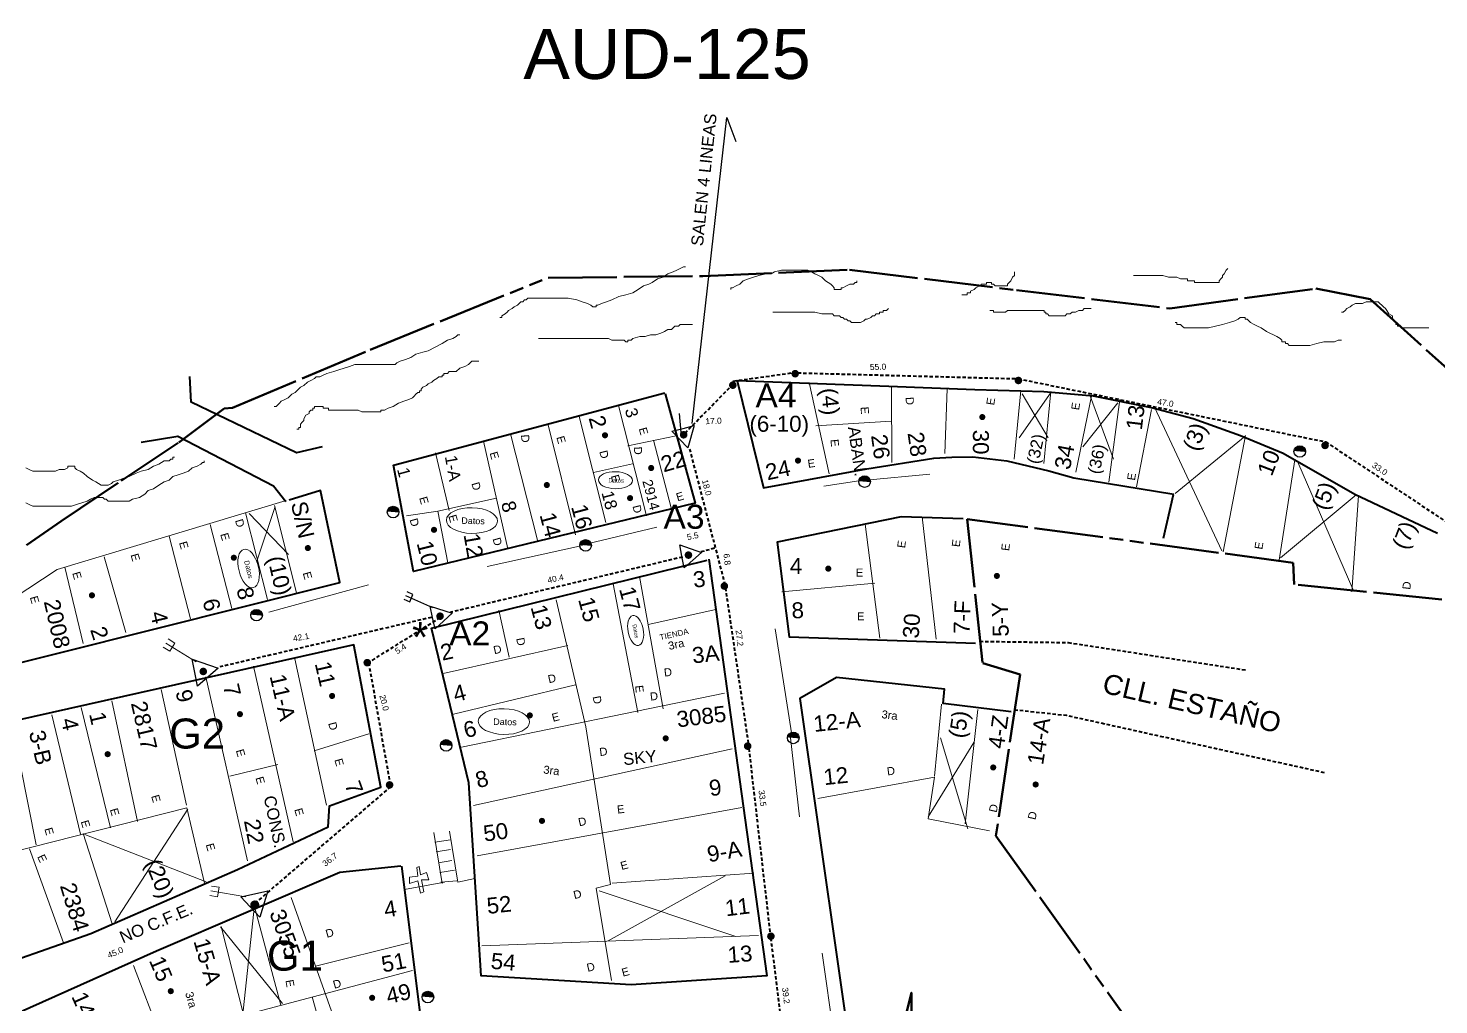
# Model space of a CAD drawing. Header units: millimetres. Extents: x -3867 to -351, y 1591 to 3666.
# Drawn here: x -714 to -508.6, y 1950.4 to 2092.7 of the extents above; entities that cross this region are included whole.
import ezdxf

# ---------------------------------------------------------------- set-up
doc = ezdxf.new("R2010")
doc.units = ezdxf.units.MM
for name, pattern in [('TLSIGC_002', [0.8, 0.5, -0.3]), ('TLSIGC_004', [7, 4, -1, 1, -1]), ('TLSIGC_007', [28, 10, -1, 10, -1, 2, -1, 2, -1])]:
    doc.linetypes.add(name, pattern=pattern)
for name, color, linetype, lineweight in [('CABLE EXISTENTE AEREO SECUNDARIO', 82, 'TLSIGC_002', 40), ('CLASIFICACION TIPO COMERCIAL TERCERA', 5, 'Continuous', 9), ('CLASIFICACION TIPO RESIDENCIAL D', 5, 'Continuous', 9), ('CLASIFICACION TIPO RESIDENCIAL E', 156, 'Continuous', 9), ('CLIENTES EXISTENTES DE DATOS', 7, 'Continuous', 13), ('CLIENTES RESIDENCIALES E', 82, 'TLSIGC_004', 9), ('CONEXION A TIERRA  DE TERMINAL EXISTENTE', 82, 'Continuous', 30), ('CONEXION A TIERRA  DE TERMINAL PROYECTADA', 1, 'Continuous', 9), ('DETALLES DE EDIFICIOS', 160, 'Continuous', 5), ('DISTRITO', 42, 'TLSIGC_007', 60), ('LIMITES DE DISTRITOS COLINDANTES', 43, 'TLSIGC_007', 60), ('LINEAS DE ENERGIA DE BAJA TENSION', 102, 'TLSIGC_014', 20), ('LOTIFICACION 2003', 252, 'Continuous', 15), ('MEDIDAS ENTRE POSTES', 82, 'Continuous', 5), ('NOMBRE DE CALLES', 92, 'TLSIGC_017', 5), ('NUMEROS OFICIALES', 3, 'Continuous', 5), ('PLANIMETRIA 2004', 10, 'Continuous', 40), ('PLANIMETRIA 2004 NO DEFINIDA', 10, 'TLSIGC_002', 40), ('PLANO DE DETALLES', 253, 'Continuous', 30), ('POSTE DE ENERGIA ELECTRICA', 82, 'Continuous', 30), ('POSTES EXISTENTES SECUNDARIOS', 82, 'Continuous', 30), ('RESERVAS PROYECTADAS SECUNDARIAS', 1, 'Continuous', 60), ('RETENIDAS CON ANCLA EXISTENTESSECUNDARIAS', 82, 'Continuous', 30), ('RIOS', 161, 'TLSIGC_004', 20), ('TERMINAL EXISTENTE EN POSTE', 82, 'Continuous', 30)]:
    doc.layers.add(name, color=color, linetype=linetype, lineweight=lineweight)
doc.styles.get("Standard").update_dxf_attribs({"font": 'arial.ttf'})
doc.linetypes.add('TLSIGC_014', pattern='A,8,["\\\\\\",Standard,S=1,R=0,X=-1,Y=-0.5],1', length=9)
doc.linetypes.add('TLSIGC_017', pattern='A,0.5,["=",Standard,S=1.6,R=0,X=-0.2,Y=-0.8],0.5', length=1)

# ---------------------------------------------------------------- blocks, each defined once
blk = doc.blocks.new('G$C68750D7C')
at = {"layer": 'CLIENTES EXISTENTES DE DATOS'}
blk.add_ellipse((4.88, 2.45), major_axis=(4.88, 0.02), ratio=0.5027, dxfattribs=at)
at = {"layer": 'CLIENTES EXISTENTES DE DATOS', "insert": (2.85, 3.02), "char_height": 1.231, "width": 5.0142, "attachment_point": 1}
blk.add_mtext('Datos', dxfattribs=at)

msp = doc.modelspace()

# ---------------------------------------------------------------- hatches: boundary and pattern name
at = {"layer": 'CLIENTES RESIDENCIALES E'}
h = msp.add_hatch(color=256, dxfattribs=at)
edge = h.paths.add_edge_path()
edge.add_arc((-575.09, 2036.05), 0.448, 0, 360)
h = msp.add_hatch(color=256, dxfattribs=at)
edge = h.paths.add_edge_path()
edge.add_arc((-630.03, 2033.4), 0.448, 0, 360)
h = msp.add_hatch(color=256, dxfattribs=at)
edge = h.paths.add_edge_path()
edge.add_arc((-601.93, 2029.71), 0.448, 0, 360)
h = msp.add_hatch(color=256, dxfattribs=at)
edge = h.paths.add_edge_path()
edge.add_arc((-623.31, 2028.63), 0.448, 0, 360)
h = msp.add_hatch(color=256, dxfattribs=at)
edge = h.paths.add_edge_path()
edge.add_arc((-638.5, 2026.15), 0.448, 0, 360)
h = msp.add_hatch(color=256, dxfattribs=at)
edge = h.paths.add_edge_path()
edge.add_arc((-626.38, 2024.24), 0.448, 0, 360)
h = msp.add_hatch(color=256, dxfattribs=at)
edge = h.paths.add_edge_path()
edge.add_arc((-654.93, 2019.62), 0.448, 0, 360)
h = msp.add_hatch(color=256, dxfattribs=at)
edge = h.paths.add_edge_path()
edge.add_arc((-673.3, 2016.97), 0.448, 0, 360)
h = msp.add_hatch(color=256, dxfattribs=at)
edge = h.paths.add_edge_path()
edge.add_arc((-684.08, 2015.56), 0.448, 0, 360)
h = msp.add_hatch(color=256, dxfattribs=at)
edge = h.paths.add_edge_path()
edge.add_arc((-597.52, 2013.97), 0.448, 0, 360)
h = msp.add_hatch(color=256, dxfattribs=at)
edge = h.paths.add_edge_path()
edge.add_arc((-572.97, 2012.91), 0.448, 0, 360)
h = msp.add_hatch(color=256, dxfattribs=at)
edge = h.paths.add_edge_path()
edge.add_arc((-704.74, 2010.08), 0.448, 0, 360)
h = msp.add_hatch(color=256, dxfattribs=at)
edge = h.paths.add_edge_path()
edge.add_arc((-669.77, 1995.42), 0.448, 0, 360)
h = msp.add_hatch(color=256, dxfattribs=at)
edge = h.paths.add_edge_path()
edge.add_arc((-683.19, 1992.77), 0.448, 0, 360)
h = msp.add_hatch(color=256, dxfattribs=at)
edge = h.paths.add_edge_path()
edge.add_arc((-640.98, 1992.59), 0.448, 0, 360)
h = msp.add_hatch(color=256, dxfattribs=at)
edge = h.paths.add_edge_path()
edge.add_arc((-621.19, 1989.24), 0.448, 0, 360)
h = msp.add_hatch(color=256, dxfattribs=at)
edge = h.paths.add_edge_path()
edge.add_arc((-702.45, 1986.94), 0.448, 0, 360)
h = msp.add_hatch(color=256, dxfattribs=at)
edge = h.paths.add_edge_path()
edge.add_arc((-573.5, 1985), 0.448, 0, 360)
h = msp.add_hatch(color=256, dxfattribs=at)
edge = h.paths.add_edge_path()
edge.add_arc((-567.32, 1982.52), 0.448, 0, 360)
h = msp.add_hatch(color=256, dxfattribs=at)
edge = h.paths.add_edge_path()
edge.add_arc((-639.21, 1977.22), 0.448, 0, 360)
h = msp.add_hatch(color=256, dxfattribs=at)
edge = h.paths.add_edge_path()
edge.add_arc((-693.26, 1952.41), 0.448, 0, 360)
h = msp.add_hatch(color=256, dxfattribs=at)
edge = h.paths.add_edge_path()
edge.add_arc((-663.94, 1951.44), 0.448, 0, 360)
at = {"layer": 'POSTE DE ENERGIA ELECTRICA'}
for points in [[(-529.7, 2031.11), (-529.68, 2031.22), (-529.65, 2031.33), (-529.61, 2031.41), (-529.56, 2031.5), (-529.47, 2031.62), (-529.4, 2031.68), (-529.31, 2031.75), (-529.22, 2031.8), (-529.12, 2031.83), (-529.04, 2031.86), (-528.94, 2031.88), (-528.83, 2031.88), (-528.77, 2031.87), (-528.66, 2031.86), (-528.54, 2031.82), (-528.42, 2031.76), (-528.33, 2031.69), (-528.25, 2031.62), (-528.18, 2031.53), (-528.13, 2031.46), (-528.09, 2031.39), (-528.05, 2031.26), (-528.03, 2031.15), (-528.02, 2031.05), (-528.02, 2030.97)], [(-593.07, 2026.71), (-593.06, 2026.82), (-593.02, 2026.93), (-592.99, 2027.01), (-592.93, 2027.1), (-592.84, 2027.21), (-592.77, 2027.28), (-592.69, 2027.34), (-592.59, 2027.39), (-592.5, 2027.43), (-592.42, 2027.46), (-592.31, 2027.47), (-592.2, 2027.48), (-592.14, 2027.47), (-592.03, 2027.45), (-591.92, 2027.42), (-591.79, 2027.35), (-591.7, 2027.29), (-591.62, 2027.21), (-591.55, 2027.12), (-591.51, 2027.05), (-591.47, 2026.98), (-591.42, 2026.86), (-591.4, 2026.74), (-591.39, 2026.64), (-591.39, 2026.57)], [(-661.73, 2022.29), (-661.72, 2022.4), (-661.68, 2022.51), (-661.65, 2022.59), (-661.6, 2022.68), (-661.5, 2022.8), (-661.44, 2022.86), (-661.35, 2022.93), (-661.26, 2022.98), (-661.16, 2023.01), (-661.08, 2023.04), (-660.98, 2023.06), (-660.87, 2023.06), (-660.8, 2023.05), (-660.69, 2023.04), (-660.58, 2023), (-660.45, 2022.94), (-660.37, 2022.87), (-660.28, 2022.8), (-660.21, 2022.71), (-660.17, 2022.64), (-660.13, 2022.57), (-660.08, 2022.45), (-660.06, 2022.33), (-660.05, 2022.23), (-660.05, 2022.15)], [(-633.69, 2017.43), (-633.68, 2017.54), (-633.64, 2017.65), (-633.61, 2017.73), (-633.56, 2017.82), (-633.47, 2017.93), (-633.4, 2018), (-633.31, 2018.06), (-633.22, 2018.11), (-633.12, 2018.15), (-633.04, 2018.18), (-632.94, 2018.19), (-632.83, 2018.2), (-632.76, 2018.19), (-632.65, 2018.17), (-632.54, 2018.14), (-632.42, 2018.07), (-632.33, 2018.01), (-632.24, 2017.93), (-632.17, 2017.84), (-632.13, 2017.78), (-632.09, 2017.7), (-632.04, 2017.58), (-632.02, 2017.47), (-632.01, 2017.37), (-632.01, 2017.29)], [(-681.61, 2007.26), (-681.6, 2007.37), (-681.56, 2007.48), (-681.53, 2007.56), (-681.48, 2007.66), (-681.39, 2007.77), (-681.32, 2007.84), (-681.23, 2007.9), (-681.14, 2007.95), (-681.04, 2007.99), (-680.96, 2008.01), (-680.86, 2008.03), (-680.75, 2008.03), (-680.68, 2008.03), (-680.57, 2008.01), (-680.46, 2007.97), (-680.33, 2007.91), (-680.25, 2007.84), (-680.16, 2007.77), (-680.09, 2007.68), (-680.05, 2007.61), (-680.01, 2007.54), (-679.96, 2007.42), (-679.94, 2007.3), (-679.93, 2007.2), (-679.93, 2007.12)], [(-654, 1988.28), (-653.99, 1988.39), (-653.95, 1988.5), (-653.92, 1988.58), (-653.86, 1988.67), (-653.77, 1988.79), (-653.7, 1988.85), (-653.62, 1988.92), (-653.52, 1988.97), (-653.43, 1989), (-653.35, 1989.03), (-653.24, 1989.05), (-653.13, 1989.05), (-653.07, 1989.04), (-652.96, 1989.03), (-652.85, 1988.99), (-652.72, 1988.93), (-652.63, 1988.86), (-652.55, 1988.79), (-652.48, 1988.7), (-652.44, 1988.63), (-652.4, 1988.55), (-652.35, 1988.43), (-652.33, 1988.32), (-652.32, 1988.22), (-652.32, 1988.14)], [(-603.45, 1989.38), (-603.43, 1989.49), (-603.4, 1989.6), (-603.36, 1989.68), (-603.31, 1989.77), (-603.22, 1989.88), (-603.15, 1989.95), (-603.06, 1990.01), (-602.97, 1990.06), (-602.87, 1990.1), (-602.79, 1990.13), (-602.69, 1990.14), (-602.58, 1990.15), (-602.52, 1990.14), (-602.41, 1990.12), (-602.29, 1990.09), (-602.17, 1990.02), (-602.08, 1989.96), (-602, 1989.88), (-601.93, 1989.79), (-601.88, 1989.73), (-601.84, 1989.65), (-601.8, 1989.53), (-601.78, 1989.42), (-601.77, 1989.32), (-601.77, 1989.24)], [(-656.66, 1951.62), (-656.64, 1951.73), (-656.61, 1951.84), (-656.57, 1951.92), (-656.52, 1952.02), (-656.43, 1952.13), (-656.36, 1952.2), (-656.27, 1952.26), (-656.18, 1952.31), (-656.08, 1952.35), (-656, 1952.37), (-655.9, 1952.39), (-655.79, 1952.39), (-655.73, 1952.39), (-655.62, 1952.37), (-655.5, 1952.33), (-655.38, 1952.27), (-655.29, 1952.2), (-655.21, 1952.13), (-655.14, 1952.04), (-655.09, 1951.97), (-655.05, 1951.9), (-655.01, 1951.78), (-654.99, 1951.66), (-654.98, 1951.56), (-654.98, 1951.48)]]:
    msp.add_hatch(color=256, dxfattribs=at).paths.add_polyline_path(points)
at = {"layer": 'POSTES EXISTENTES SECUNDARIOS'}
h = msp.add_hatch(color=256, dxfattribs=at)
edge = h.paths.add_edge_path()
edge.add_arc((-602.34, 2042.37), 0.556, 0, 360)
h = msp.add_hatch(color=256, dxfattribs=at)
edge = h.paths.add_edge_path()
edge.add_arc((-569.83, 2041.38), 0.556, 0, 360)
h = msp.add_hatch(color=256, dxfattribs=at)
edge = h.paths.add_edge_path()
edge.add_arc((-611.42, 2040.7), 0.556, 0, 360)
h = msp.add_hatch(color=256, dxfattribs=at)
edge = h.paths.add_edge_path()
edge.add_arc((-618.58, 2033.47), 0.556, 0, 360)
h = msp.add_hatch(color=256, dxfattribs=at)
edge = h.paths.add_edge_path()
edge.add_arc((-525.18, 2031.92), 0.556, 0, 360)
h = msp.add_hatch(color=256, dxfattribs=at)
edge = h.paths.add_edge_path()
edge.add_arc((-617.88, 2015.94), 0.556, 0, 360)
h = msp.add_hatch(color=256, dxfattribs=at)
edge = h.paths.add_edge_path()
edge.add_arc((-612.65, 2011.43), 0.556, 0, 360)
h = msp.add_hatch(color=256, dxfattribs=at)
edge = h.paths.add_edge_path()
edge.add_arc((-654.05, 2007.04), 0.556, 0, 360)
h = msp.add_hatch(color=256, dxfattribs=at)
edge = h.paths.add_edge_path()
edge.add_arc((-664.65, 2000.27), 0.556, 0, 360)
h = msp.add_hatch(color=256, dxfattribs=at)
edge = h.paths.add_edge_path()
edge.add_arc((-688.53, 1998.99), 0.556, 0, 360)
h = msp.add_hatch(color=256, dxfattribs=at)
edge = h.paths.add_edge_path()
edge.add_arc((-609.26, 1988.11), 0.556, 0, 360)
h = msp.add_hatch(color=256, dxfattribs=at)
edge = h.paths.add_edge_path()
edge.add_arc((-661.4, 1982.46), 0.556, 0, 360)
h = msp.add_hatch(color=256, dxfattribs=at)
edge = h.paths.add_edge_path()
edge.add_arc((-681.03, 1964.97), 0.667, 0, 360)
h = msp.add_hatch(color=256, dxfattribs=at)
edge = h.paths.add_edge_path()
edge.add_arc((-605.87, 1960.41), 0.556, 0, 360)

# ---------------------------------------------------------------- linework, layer by layer
at = {"layer": 'CABLE EXISTENTE AEREO SECUNDARIO'}
for p, q in [((-618.73, 2015.66), (-652.51, 2007.61)), ((-614.07, 2016.94), (-616.19, 2016.37)), ((-655.3, 2006.87), (-686.14, 1999.64))]:
    msp.add_line(p, q, dxfattribs=at)
for points in [[(-611.35, 2041.3), (-602.74, 2042.5)], [(-601.97, 2042.49), (-569.87, 2041.64), (-525.08, 2032.43), (-505.66, 2019.54), (-494.4, 2018.13), (-474.92, 2024.2)], [(-618.39, 2033.7), (-611.9, 2040.32)], [(-602.35, 1931.87), (-605.88, 1960.27), (-609.13, 1988.53), (-612.51, 2011.56), (-617.74, 2031.63)], [(-664.62, 2000.18), (-653.94, 2006.92)], [(-664.45, 2000.28), (-664.45, 2000.28), (-661.26, 1982.2), (-681.04, 1965.18)]]:
    msp.add_lwpolyline(points, dxfattribs=at)
at = {"layer": 'CONEXION A TIERRA  DE TERMINAL EXISTENTE'}
msp.add_line((-659.09, 2010.06), (-655.15, 2008.3), dxfattribs=at)
msp.add_lwpolyline([(-659.33, 2009.54), (-658.47, 2009.15), (-657.99, 2010.22), (-658.85, 2010.61)], dxfattribs=at)
at = {"layer": 'CONEXION A TIERRA  DE TERMINAL PROYECTADA'}
for p, q in [((-693.99, 2003.11), (-689.58, 2000.4)), ((-687.44, 1967.03), (-682.34, 1966.15))]:
    msp.add_line(p, q, dxfattribs=at)
for points in [[(-694.36, 2002.52), (-693.39, 2001.93), (-692.65, 2003.12), (-693.62, 2003.72)], [(-687.56, 1966.34), (-686.44, 1966.15), (-686.2, 1967.54), (-687.33, 1967.73)]]:
    msp.add_lwpolyline(points, dxfattribs=at)
at = {"layer": 'DISTRITO'}
for points in [[(-714.27, 2017.38), (-709.23, 2020.89), (-700.48, 2026.74), (-692.11, 2032.34), (-685.47, 2037.29), (-684.27, 2037.42), (-664.22, 2045.87), (-638.29, 2056.36), (-615.77, 2056.57), (-594.44, 2057.51), (-570.12, 2054.53), (-547.8, 2051.88), (-526.53, 2054.77), (-518.61, 2053.22), (-503.55, 2039.67)], [(-508.19, 2009.47), (-529.7, 2011.67), (-529.81, 2014.83), (-577.31, 2021.19), (-575.03, 2000.18), (-569.59, 1998.56), (-573.11, 1975.06), (-536.69, 1924.03)]]:
    msp.add_lwpolyline(points, dxfattribs=at)
at = {"layer": 'LINEAS DE ENERGIA DE BAJA TENSION'}
for p, q in [((-592, 2026.85), (-582.74, 2027.73)), ((-592.44, 2026.85), (-598.19, 2025.96)), ((-632.63, 2017.57), (-622.47, 2020)), ((-633.3, 2017.36), (-647.21, 2014.26)), ((-678.98, 2007.64), (-664.46, 2011.62)), ((-602.83, 1989.76), (-605.25, 2005.21)), ((-603.04, 1989.31), (-601.72, 1977.83)), ((-598.41, 1957.96), (-595.32, 1936.1))]:
    msp.add_line(p, q, dxfattribs=at)
at = {"layer": 'LOTIFICACION 2003'}
for p, q in [((-600.32, 2041.07), (-597.38, 2027.79)), ((-588.28, 2029.42), (-588.33, 2040.45)), ((-580.19, 2040.18), (-580.54, 2030.76)), ((-570.45, 2029.93), (-569.5, 2039.93)), ((-569.7, 2033.02), (-565.07, 2039.66)), ((-565.09, 2039.77), (-566.14, 2029.27)), ((-628.07, 2037.75), (-623.97, 2021.68)), ((-569.27, 2039.43), (-565.51, 2033.02)), ((-561.49, 2028.04), (-559.14, 2039.36)), ((-560.43, 2031.7), (-555.35, 2038.11)), ((-559.34, 2038.99), (-556.01, 2029.94)), ((-555.06, 2038.59), (-556.65, 2026.56)), ((-629.91, 2020.68), (-633.81, 2036.13)), ((-552.64, 2025.91), (-550.47, 2037.15)), ((-540.2, 2016.57), (-550.01, 2037.49)), ((-643.8, 2033.59), (-639.87, 2018.13)), ((-634.31, 2018.88), (-638.38, 2035.11)), ((-588.35, 2035.46), (-599.35, 2034.76)), ((-644.18, 2016.85), (-647.72, 2032.56)), ((-626.69, 2031.84), (-619.67, 2033.32)), ((-622.99, 2032.7), (-620.42, 2022.81)), ((-547.01, 2024.91), (-536.8, 2033.25)), ((-540.03, 2016.4), (-536.75, 2033.39)), ((-652.7, 2022.46), (-654.72, 2030.86)), ((-531.87, 2015.21), (-529.59, 2029.83)), ((-521.14, 2010.96), (-529.15, 2029.5)), ((-626.01, 2029.22), (-631.73, 2027.97)), ((-645.85, 2024.23), (-654.36, 2022.36)), ((-531.69, 2015.55), (-520.64, 2024.74)), ((-521.28, 2010.57), (-520.31, 2024.62)), ((-679.2, 2009.46), (-682.36, 2022.1)), ((-681.87, 2021.99), (-676.13, 2016.02)), ((-680.77, 2014.93), (-678.11, 2022.87)), ((-674.93, 2010.43), (-678.18, 2023.18)), ((-583.84, 2021.54), (-581.83, 2003.71)), ((-687.54, 2020.39), (-684.39, 2008.15)), ((-590.02, 2003.85), (-592.14, 2020.46)), ((-690.41, 2006.65), (-693.52, 2018.71)), ((-702.96, 2015.69), (-699.81, 2004.66)), ((-706, 2003.06), (-708.69, 2014.19)), ((-628.84, 2011.75), (-625.23, 1992.99)), ((-621.55, 1993.55), (-625.03, 2012.82)), ((-604.26, 2010.57), (-590.76, 2011.84)), ((-643.98, 2001.09), (-645.51, 2007.9)), ((-653.58, 1998.69), (-635.45, 2002.79)), ((-670.6, 1979.5), (-675.19, 2000.83)), ((-675.43, 1974.16), (-681.23, 1999.76)), ((-688.16, 1998.19), (-682.07, 1971.4)), ((-634.35, 1997.02), (-652.07, 1992.76)), ((-701.85, 1994.73), (-698.1, 1977.15)), ((-690.99, 1979.53), (-694.67, 1996.35)), ((-612.61, 1995.84), (-650.91, 1987.97)), ((-710.59, 1992.68), (-706.39, 1975.27)), ((-702.03, 1976.21), (-706.3, 1993.73)), ((-582.05, 1983.74), (-581.01, 1994.23)), ((-575.73, 1993.43), (-577.57, 1976.79)), ((-712.86, 1973.72), (-716.36, 1991.34)), ((-664.41, 1989.92), (-672.36, 1987.43)), ((-582.95, 1977.83), (-576.33, 1988.65)), ((-577.21, 1976.06), (-581.18, 1989.31)), ((-649.17, 1979.45), (-611.52, 1987.7)), ((-684.68, 1983.74), (-677.66, 1985.42)), ((-690.79, 1978.93), (-701.39, 1962.53)), ((-610.11, 1979.16), (-648.67, 1972.11)), ((-706.03, 1975.4), (-701.82, 1962.24)), ((-705.77, 1975.25), (-688.11, 1968.33)), ((-653.74, 1968.12), (-654.97, 1975.53)), ((-654.8, 1974.12), (-652.51, 1974.47)), ((-713.83, 1973.14), (-708.89, 1959.43)), ((-654.63, 1972.71), (-652.51, 1973.06)), ((-654.27, 1971.12), (-652.33, 1971.47)), ((-654.09, 1969.71), (-651.97, 1970.05)), ((-659.22, 1967.23), (-653.39, 1968.29)), ((-653.92, 1968.29), (-651.62, 1968.47)), ((-612.53, 1969.21), (-629.55, 1959.72)), ((-628.98, 1968.14), (-608.37, 1969.58)), ((-675.74, 1966.07), (-669.31, 1948)), ((-630.87, 1967.01), (-611, 1960.38)), ((-681.16, 1964.02), (-682.74, 1949.54)), ((-680.98, 1964.38), (-677.23, 1950.39)), ((-686.03, 1961.8), (-676.99, 1950.6)), ((-685.93, 1961.83), (-682.63, 1948.84)), ((-607.69, 1960.54), (-647.95, 1959.03)), ((-658.56, 1959.43), (-672.2, 1956.06))]:
    msp.add_line(p, q, dxfattribs=at)
for points in [[(-676.47, 2023.91), (-709.82, 2013.82), (-720.66, 2006.7), (-718.94, 2000.12)], [(-658.95, 2021.67), (-654.36, 2022.36), (-652.91, 2014.83)], [(-637.14, 2009.42), (-632.83, 1990.9), (-629.21, 1967.95), (-631.3, 1967.4), (-629.08, 1953.94)], [(-623.74, 2005.81), (-613.89, 2008.03)], [(-721.38, 1990.75), (-737.7, 1986.56), (-733.26, 1968.38), (-690.91, 1979.1), (-688.35, 1968.16)], [(-574.03, 1975.75), (-582.95, 1977.5), (-582.05, 1983.57), (-599.06, 1980.5)], [(-648.98, 1968.82), (-651.44, 1968.29), (-652.69, 1975.71)], [(-657.45, 1970.41), (-657.27, 1969.18), (-658.5, 1969), (-658.5, 1968.12), (-657.27, 1968.47), (-656.92, 1966.7), (-656.4, 1966.88), (-656.74, 1968.64), (-655.68, 1968.64), (-656.04, 1969.71), (-656.92, 1969.35), (-657.1, 1970.59), (-657.45, 1970.41)], [(-692.71, 1936.46), (-694.75, 1945.87), (-698.67, 1956.14)], [(-658.05, 1955.41), (-721.47, 1938.6), (-722.17, 1938.8)], [(-672.65, 1951.57), (-669.77, 1941.15)]]:
    msp.add_lwpolyline(points, dxfattribs=at)
at = {"layer": 'PLANIMETRIA 2004'}
msp.add_line((-547.28, 2024.72), (-548.74, 2018.38), dxfattribs=at)
for points in [[(-671.23, 2031.7), (-674.94, 2030.82), (-690.3, 2038.23), (-690.49, 2041.94)], [(-508.79, 2019.1), (-520.84, 2024.78), (-531.3, 2030.73), (-537.49, 2033.34), (-544.38, 2035.81), (-550.46, 2037.39), (-558.92, 2039.11), (-566.13, 2039.72), (-576.17, 2040.02), (-588.72, 2040.5), (-610.79, 2041.33), (-606.95, 2025.75), (-591.89, 2028.52), (-582.13, 2030.04), (-579.51, 2030.23), (-576.45, 2030.26), (-571.53, 2029.67), (-565.4, 2028.24), (-561.78, 2027.18), (-547.19, 2024.84)], [(-621.25, 2039.43), (-616.89, 2023.5), (-657.9, 2013.55), (-660.84, 2029.05), (-621.33, 2039.58)], [(-697.55, 2032.41), (-692.25, 2033.29), (-678.3, 2026.05), (-676.52, 2023.76)], [(-745.42, 1928.85), (-741.39, 1934.81), (-737.63, 1939.76), (-733.22, 1945.63), (-728.48, 1950.35), (-722.36, 1954.69), (-704.91, 1960.81), (-683.56, 1970.14), (-670.34, 1976.34), (-670.15, 1979.43), (-662.68, 1982.12), (-666.62, 2002.87), (-720.96, 1990.67), (-723.27, 1998.23), (-668.64, 2011.94), (-671.44, 2025.35), (-676, 2023.94)], [(-577.9, 2021.23), (-586.92, 2021.54), (-604.96, 2017.84), (-603.2, 2004.04), (-576.09, 2003.11)], [(-614.9, 2015.34), (-606.48, 1954.62), (-626.22, 1953.34), (-648.04, 1954.62), (-649.88, 1982.75), (-655.32, 2005.28), (-615.16, 2015.21)], [(-570.87, 1993.11), (-580.81, 1994.31), (-580.61, 1996.4), (-596.3, 1998.1), (-601.64, 1995.06), (-593.25, 1936.4), (-591.24, 1932.54), (-536.89, 1924.27)], [(-659.67, 1970.6), (-656.31, 1943.86), (-733.59, 1927.65), (-728.05, 1941.5), (-723.04, 1945.92), (-695.34, 1958.29), (-668.64, 1969.74), (-659.77, 1970.69)]]:
    msp.add_lwpolyline(points, dxfattribs=at)
at = {"layer": 'PLANIMETRIA 2004 NO DEFINIDA'}
for points in [[(-575.48, 2003.38), (-562.58, 2003.2), (-536.5, 1999.16)], [(-525.25, 1984.22), (-562.78, 1992.55), (-570.37, 1993.36)]]:
    msp.add_lwpolyline(points, dxfattribs=at)
at = {"layer": 'PLANO DE DETALLES'}
msp.add_lwpolyline([(-617.36, 2035.1), (-612.28, 2079.68), (-611, 2076.18)], dxfattribs=at)
at = {"layer": 'POSTE DE ENERGIA ELECTRICA'}
for centre in [(-528.86, 2031.04), (-592.23, 2026.64), (-660.89, 2022.22), (-632.85, 2017.36), (-680.77, 2007.19), (-653.16, 1988.21), (-602.61, 1989.31), (-655.82, 1951.55)]:
    msp.add_circle(centre, 0.843, dxfattribs=at)
at = {"layer": 'RESERVAS PROYECTADAS SECUNDARIAS'}
msp.add_lwpolyline([(-586.74, 1946.82), (-585.41, 1952.19), (-585.41, 1941.43), (-584.04, 1946.8), (-578.64, 1946.8)], dxfattribs=at)
at = {"layer": 'RETENIDAS CON ANCLA EXISTENTESSECUNDARIAS'}
msp.add_line((-619.24, 2036.58), (-619, 2033.8), dxfattribs=at)
at = {"layer": 'RIOS'}
for points in [[(-645.34, 2050.57), (-645.07, 2050.57), (-645.07, 2050.82), (-644.56, 2051.09), (-644.3, 2051.34), (-644.06, 2051.59), (-643.54, 2051.85), (-643.28, 2052.1), (-642.78, 2052.36), (-642.53, 2052.61), (-642.28, 2052.86), (-642.02, 2052.86), (-641.76, 2053.12), (-641.5, 2053.12), (-641.26, 2053.37), (-641, 2053.37), (-640.74, 2053.37), (-640.48, 2053.37), (-639.73, 2053.37), (-638.96, 2053.37), (-638.2, 2053.37), (-637.43, 2053.37), (-636.16, 2053.37), (-635.39, 2053.37), (-634.12, 2053.12), (-633.36, 2052.86), (-632.59, 2052.61), (-632.08, 2052.36), (-631.82, 2052.1), (-631.57, 2052.1), (-631.32, 2052.1), (-631.32, 2052.36), (-631.06, 2052.36), (-630.55, 2052.61), (-629.79, 2052.86), (-629.02, 2053.12), (-628, 2053.62), (-626.98, 2053.88), (-625.97, 2054.14), (-625.2, 2054.65), (-624.43, 2055.16), (-623.67, 2055.41), (-623.16, 2055.67), (-622.4, 2056.19), (-621.63, 2056.43), (-620.87, 2056.94), (-620.11, 2057.2), (-619.59, 2057.45), (-619.09, 2057.7), (-618.59, 2057.96), (-618.32, 2057.96)], [(-611.69, 2054.65), (-611.69, 2054.9), (-611.45, 2054.9), (-610.93, 2055.16), (-610.42, 2055.41), (-609.91, 2055.92), (-609.15, 2056.19), (-608.39, 2056.43), (-607.63, 2056.68), (-606.61, 2056.94), (-605.84, 2056.94), (-605.33, 2057.2), (-604.31, 2057.45), (-603.29, 2057.45), (-602.78, 2057.45), (-601.76, 2057.45), (-601.25, 2057.45), (-600.49, 2057.45), (-599.98, 2057.2), (-599.47, 2056.94), (-598.96, 2056.68), (-598.45, 2056.43), (-598.2, 2056.19), (-597.94, 2055.92), (-597.17, 2055.41), (-596.92, 2055.16), (-596.67, 2054.9), (-596.67, 2054.65), (-596.41, 2054.65), (-596.16, 2054.65), (-595.9, 2054.65), (-595.65, 2054.65), (-595.65, 2054.9), (-595.39, 2054.9), (-594.88, 2055.16), (-594.37, 2055.41), (-593.86, 2055.41), (-593.61, 2055.67), (-593.36, 2055.67), (-593.36, 2055.92)], [(-578.07, 2053.88), (-577.82, 2053.88), (-577.56, 2053.88), (-577.3, 2053.88), (-577.3, 2054.14), (-577.05, 2054.14), (-576.8, 2054.14), (-576.8, 2054.39), (-576.28, 2054.65), (-576.03, 2054.9), (-575.52, 2055.16), (-575.26, 2055.16), (-575.26, 2055.41), (-575.01, 2055.41), (-574.76, 2055.41), (-574.5, 2055.41), (-574.5, 2055.67), (-574.25, 2055.67), (-573.99, 2055.67), (-573.74, 2055.67), (-573.74, 2055.41), (-573.48, 2055.41), (-573.23, 2055.16), (-572.97, 2055.16), (-572.72, 2055.16), (-572.46, 2055.16), (-572.21, 2055.16), (-571.95, 2055.16), (-571.7, 2055.16), (-571.44, 2055.16), (-571.44, 2055.41), (-571.19, 2055.67), (-570.93, 2055.92), (-570.68, 2056.43), (-570.42, 2056.68), (-570.42, 2056.94), (-570.42, 2057.2)], [(-553.09, 2056.68), (-552.84, 2056.68), (-552.6, 2056.68), (-552.34, 2056.68), (-552.07, 2056.68), (-552.07, 2056.68), (-552.07, 2056.68), (-552.07, 2056.68), (-552.07, 2056.68), (-551.82, 2056.68), (-551.57, 2056.68), (-551.32, 2056.68), (-551.05, 2056.68), (-550.56, 2056.68), (-550.05, 2056.68), (-549.54, 2056.68), (-548.78, 2056.68), (-548, 2056.43), (-547.23, 2056.43), (-546.74, 2056.43), (-546.21, 2056.19), (-545.72, 2056.19), (-545.45, 2056.19), (-545.19, 2056.19), (-545.19, 2055.92), (-544.96, 2055.92), (-544.7, 2055.92), (-544.44, 2055.92), (-544.17, 2055.92), (-544.17, 2055.67), (-543.94, 2055.67), (-543.67, 2055.67), (-543.41, 2055.67), (-543.15, 2055.67), (-542.66, 2055.67), (-542.39, 2055.67), (-542.16, 2055.67), (-541.63, 2055.67), (-541.14, 2055.67), (-540.88, 2055.67), (-540.61, 2055.67), (-540.61, 2055.92), (-540.35, 2056.19), (-540.12, 2056.43), (-540.12, 2056.68), (-539.86, 2056.94), (-539.6, 2057.45), (-539.33, 2057.7)], [(-522.79, 2051.34), (-522.53, 2051.34), (-522.26, 2051.59), (-522.02, 2051.85), (-521.5, 2052.1), (-521.25, 2052.36), (-520.75, 2052.61), (-520.23, 2052.61), (-519.73, 2052.61), (-519.21, 2052.86), (-518.71, 2052.86), (-517.95, 2052.86), (-517.43, 2052.86), (-517.19, 2052.61), (-516.93, 2052.36), (-516.66, 2052.1), (-516.4, 2051.85), (-516.17, 2051.59), (-515.91, 2051.09), (-515.38, 2050.82), (-515.38, 2050.32), (-515.15, 2050.06), (-514.89, 2049.81), (-514.89, 2049.55), (-514.62, 2049.55), (-514.62, 2049.3), (-514.36, 2049.3), (-514.12, 2049.3), (-514.12, 2049.04), (-513.86, 2049.04), (-513.6, 2049.04), (-513.36, 2049.04), (-513.11, 2049.04), (-512.84, 2049.04), (-512.59, 2049.04), (-512.35, 2049.04), (-512.09, 2049.04), (-511.83, 2049.04), (-511.56, 2049.04), (-511.33, 2049.04), (-511.06, 2049.04), (-510.8, 2049.04), (-510.54, 2049.04), (-510.31, 2049.04), (-510.05, 2049.04)], [(-605.59, 2051.34), (-605.33, 2051.34), (-604.57, 2051.34), (-603.8, 2051.34), (-602.78, 2051.34), (-601.76, 2051.34), (-600.49, 2051.34), (-599.47, 2051.34), (-598.45, 2051.09), (-597.68, 2051.09), (-597.17, 2051.09), (-596.92, 2051.09), (-596.67, 2050.82), (-596.41, 2050.82), (-596.16, 2050.82), (-595.9, 2050.82), (-595.65, 2050.57), (-595.39, 2050.57), (-595.14, 2050.32), (-594.88, 2050.32), (-594.63, 2050.06), (-594.37, 2050.06), (-594.12, 2049.81), (-593.86, 2049.81), (-593.61, 2049.81), (-593.36, 2049.81), (-592.84, 2049.81), (-592.34, 2050.06), (-592.08, 2050.32), (-591.84, 2050.32), (-591.32, 2050.57), (-591.06, 2050.82), (-590.8, 2050.82), (-590.55, 2051.09), (-590.3, 2051.09), (-590.04, 2051.09), (-590.04, 2051.34), (-589.78, 2051.34), (-589.54, 2051.34), (-589.54, 2051.59), (-589.27, 2051.59), (-589.03, 2051.59), (-588.76, 2051.85)], [(-573.99, 2051.59), (-573.74, 2051.59), (-573.74, 2051.59), (-573.74, 2051.59), (-573.74, 2051.59), (-573.74, 2051.59), (-573.48, 2051.59), (-573.48, 2051.34), (-572.97, 2051.34), (-572.72, 2051.34), (-572.46, 2051.34), (-572.21, 2051.34), (-571.95, 2051.34), (-571.7, 2051.34), (-571.44, 2051.59), (-571.19, 2051.59), (-570.93, 2051.59), (-570.68, 2051.59), (-570.42, 2051.59), (-570.17, 2051.59), (-569.92, 2051.59), (-569.66, 2051.59), (-569.41, 2051.59), (-569.15, 2051.59), (-568.64, 2051.59), (-568.13, 2051.59), (-567.37, 2051.59), (-566.86, 2051.59), (-566.6, 2051.59), (-566.35, 2051.59), (-566.09, 2051.59), (-566.09, 2051.34), (-565.84, 2051.34), (-565.84, 2051.09), (-565.59, 2051.09), (-565.33, 2050.82), (-565.09, 2050.82), (-564.82, 2050.82), (-564.57, 2050.82), (-564.31, 2050.82), (-564.05, 2050.82), (-563.8, 2050.82), (-563.29, 2050.82), (-563.03, 2050.82), (-562.78, 2051.09), (-562.28, 2051.09), (-562.01, 2051.34), (-561.51, 2051.34), (-561.01, 2051.59), (-560.74, 2051.59), (-560.49, 2051.59), (-560.24, 2051.85), (-559.99, 2051.85), (-559.72, 2051.85), (-559.46, 2051.85), (-559.22, 2051.85)], [(-546.99, 2049.81), (-546.74, 2049.81), (-546.74, 2049.55), (-546.48, 2049.55), (-546.21, 2049.55), (-545.97, 2049.3), (-545.72, 2049.04), (-545.19, 2049.04), (-544.96, 2049.04), (-544.44, 2049.04), (-543.94, 2049.04), (-543.15, 2049.04), (-542.16, 2049.04), (-541.14, 2049.3), (-540.12, 2049.55), (-539.1, 2049.81), (-538.31, 2050.06), (-537.81, 2050.32), (-537.55, 2050.57), (-537.3, 2050.57), (-537.06, 2050.57), (-536.79, 2050.57), (-536.79, 2050.32), (-536.54, 2050.32), (-536.04, 2049.81), (-535.51, 2049.55), (-535.01, 2049.3), (-534.49, 2049.04), (-533.73, 2048.53), (-533.24, 2048.29), (-532.71, 2048.03), (-532.22, 2047.77), (-531.7, 2047.51), (-531.45, 2047.26), (-531.45, 2047.01), (-531.2, 2047.01), (-530.94, 2047.01), (-530.94, 2046.75), (-530.67, 2046.75), (-530.43, 2046.49), (-530.17, 2046.49), (-529.91, 2046.49), (-529.67, 2046.49), (-529.4, 2046.49), (-529.15, 2046.49), (-528.39, 2046.49), (-527.38, 2046.49), (-526.36, 2046.75), (-525.34, 2047.01), (-524.3, 2047.01), (-523.81, 2047.01), (-523.28, 2047.26), (-522.79, 2047.26)], [(-678.19, 2037.58), (-677.93, 2037.58), (-677.69, 2037.83), (-677.43, 2038.09), (-677.18, 2038.35), (-676.67, 2038.59), (-676.15, 2038.85), (-675.65, 2039.37), (-675.13, 2039.61), (-674.89, 2039.87), (-674.38, 2040.39), (-673.87, 2040.63), (-673.35, 2041.15), (-672.85, 2041.4), (-672.33, 2041.65), (-672.09, 2041.91), (-671.57, 2041.91), (-671.05, 2042.17), (-670.55, 2042.41), (-669.53, 2042.67), (-668.77, 2042.92), (-668.01, 2043.19), (-667.23, 2043.43), (-666.48, 2043.69), (-665.97, 2043.69), (-665.45, 2043.69), (-664.95, 2043.69), (-664.69, 2043.69), (-664.43, 2043.69), (-664.18, 2043.69), (-663.67, 2043.69), (-663.41, 2043.69), (-662.91, 2043.69), (-662.4, 2043.69), (-662.14, 2043.69), (-661.63, 2043.69), (-661.38, 2043.69), (-661.13, 2043.69), (-660.87, 2043.69), (-660.61, 2043.69), (-660.36, 2043.95), (-659.85, 2044.21), (-659.09, 2044.45), (-658.32, 2044.71), (-657.56, 2045.22), (-656.54, 2045.49), (-655.77, 2045.72), (-654.76, 2046.24), (-653.74, 2046.75), (-652.97, 2047.26), (-652.2, 2047.51), (-651.7, 2047.77), (-651.44, 2048.03), (-651.18, 2048.03)], [(-639.73, 2047.51), (-639.46, 2047.51), (-639.22, 2047.51), (-638.96, 2047.51), (-638.45, 2047.51), (-637.68, 2047.51), (-636.92, 2047.51), (-635.9, 2047.51), (-634.88, 2047.51), (-634.12, 2047.51), (-633.1, 2047.51), (-632.34, 2047.51), (-631.57, 2047.51), (-630.8, 2047.51), (-630.55, 2047.51), (-630.3, 2047.51), (-630.04, 2047.51), (-629.79, 2047.51), (-629.53, 2047.51), (-629.02, 2047.26), (-628.51, 2047.26), (-628, 2047.26), (-627.75, 2047.26), (-627.49, 2047.26), (-627.24, 2047.26), (-626.98, 2047.01), (-626.73, 2047.01), (-626.73, 2047.26), (-626.22, 2047.26), (-625.97, 2047.51), (-624.95, 2047.77), (-624.18, 2047.77), (-623.42, 2048.03), (-622.65, 2048.03), (-621.89, 2048.29), (-621.38, 2048.53), (-620.87, 2048.79), (-620.36, 2048.79), (-620.11, 2049.04), (-619.85, 2049.3), (-619.59, 2049.3), (-619.34, 2049.3), (-619.09, 2049.55), (-618.83, 2049.55), (-618.59, 2049.55), (-618.32, 2049.55), (-618.07, 2049.55), (-617.81, 2049.55), (-617.55, 2049.55), (-617.31, 2049.55)], [(-674.89, 2034.27), (-674.62, 2034.27), (-674.62, 2034.53), (-674.38, 2034.53), (-674.38, 2034.77), (-674.38, 2035.03), (-674.11, 2035.29), (-673.87, 2035.55), (-673.87, 2035.79), (-673.61, 2036.31), (-673.09, 2036.55), (-673.09, 2036.81), (-672.85, 2037.07), (-672.59, 2037.07), (-672.59, 2037.33), (-672.33, 2037.33), (-672.33, 2037.58), (-672.09, 2037.58), (-671.82, 2037.58), (-671.57, 2037.58), (-671.31, 2037.58), (-671.05, 2037.58), (-671.05, 2037.33), (-670.81, 2037.33), (-670.55, 2037.33), (-670.29, 2037.33), (-670.29, 2037.07), (-670.05, 2037.07), (-669.53, 2037.07), (-669.03, 2037.07), (-668.51, 2037.07), (-668.01, 2037.07), (-667.49, 2037.07), (-666.73, 2037.07), (-665.97, 2037.07), (-665.97, 2037.07), (-665.97, 2037.07), (-665.97, 2037.07), (-665.97, 2037.07), (-665.45, 2036.81), (-664.69, 2036.81), (-664.18, 2036.81), (-663.92, 2036.81), (-663.67, 2036.81), (-663.41, 2036.81), (-663.16, 2036.81), (-662.91, 2036.81), (-662.65, 2036.81), (-662.65, 2037.07), (-662.14, 2037.07), (-661.63, 2037.33), (-660.87, 2037.58), (-660.11, 2038.09), (-659.34, 2038.35), (-658.58, 2038.59), (-658.07, 2038.85), (-657.81, 2039.11), (-657.56, 2039.37), (-657.3, 2039.61), (-657.05, 2039.61), (-657.05, 2039.87), (-656.79, 2039.87), (-656.79, 2040.13), (-656.54, 2040.39), (-656.03, 2040.63), (-655.77, 2040.89), (-655.26, 2041.15), (-655.01, 2041.4), (-654.5, 2041.65), (-654.24, 2041.91), (-653.99, 2041.91), (-653.74, 2041.91), (-653.74, 2042.17), (-653.48, 2042.17), (-653.48, 2042.41), (-653.24, 2042.41), (-652.97, 2042.41), (-652.72, 2042.67), (-652.46, 2042.67), (-652.2, 2042.67), (-651.95, 2042.67), (-651.7, 2042.67), (-651.18, 2043.19), (-650.43, 2043.43), (-649.92, 2043.69), (-649.66, 2043.95), (-649.4, 2044.21), (-649.15, 2044.21), (-648.9, 2044.21), (-648.64, 2044.21), (-648.38, 2044.21)], [(-692.72, 2030.19), (-692.97, 2030.19), (-692.97, 2029.93), (-693.23, 2029.93), (-693.48, 2029.68), (-694.24, 2029.68), (-695, 2029.17), (-695.78, 2028.91), (-696.54, 2028.41), (-697.56, 2028.15), (-698.32, 2027.9), (-699.34, 2027.39), (-700.1, 2027.13), (-700.86, 2026.87), (-701.64, 2026.62), (-701.88, 2026.37), (-702.4, 2026.11), (-702.66, 2026.11), (-702.9, 2026.11), (-703.42, 2026.11), (-704.18, 2026.62), (-704.68, 2026.87), (-705.46, 2027.39), (-705.96, 2027.9), (-706.47, 2028.15), (-706.98, 2028.41), (-707.24, 2028.66), (-707.24, 2028.91), (-707.49, 2028.91), (-707.74, 2028.91), (-708, 2028.91), (-708.26, 2028.91), (-708.26, 2028.66), (-708.76, 2028.41), (-709.53, 2028.41), (-710.04, 2028.15), (-711.06, 2028.15), (-711.82, 2028.15), (-712.59, 2028.15), (-713.35, 2028.15), (-713.86, 2028.41), (-714.37, 2028.66)], [(-688.38, 2029.68), (-688.38, 2029.43), (-688.64, 2029.43), (-688.89, 2029.17), (-689.4, 2028.91), (-690.17, 2028.66), (-690.68, 2028.15), (-691.44, 2027.9), (-692.2, 2027.64), (-692.97, 2027.39), (-693.48, 2026.87), (-694.24, 2026.62), (-695, 2026.11), (-695.78, 2025.6), (-696.54, 2025.35), (-697.04, 2024.84), (-697.82, 2024.34), (-698.84, 2024.07), (-699.34, 2023.82), (-700.1, 2023.82), (-700.62, 2023.82), (-701.13, 2023.82), (-701.37, 2023.82), (-701.64, 2023.82), (-701.88, 2023.82), (-702.4, 2023.82), (-702.66, 2024.07), (-702.9, 2024.07), (-703.16, 2024.34), (-703.42, 2024.34), (-703.67, 2024.34), (-703.93, 2024.34), (-704.44, 2024.34), (-704.94, 2024.07), (-705.46, 2023.82), (-706.22, 2023.57), (-706.98, 2023.31), (-707.74, 2023.06), (-709.02, 2023.06), (-710.04, 2023.06), (-711.06, 2023.06), (-711.82, 2023.06), (-712.84, 2023.06), (-713.35, 2023.06), (-713.86, 2023.31), (-714.37, 2023.57)]]:
    msp.add_lwpolyline(points, dxfattribs=at)
at = {"layer": 'TERMINAL EXISTENTE EN POSTE'}
for points in [[(-617.04, 2034.8), (-617.98, 2031.57), (-620.31, 2033.99), (-618.67, 2034.4), (-617.04, 2034.8)], [(-619.13, 2017.42), (-615.96, 2016.32), (-618.5, 2014.11), (-618.82, 2015.77), (-619.13, 2017.42)], [(-655.51, 2008.48), (-652.29, 2007.49), (-654.75, 2005.19), (-655.13, 2006.84), (-655.51, 2008.48)], [(-690.16, 2000.8), (-686.34, 1999.49), (-689.38, 1996.83), (-689.77, 1998.82), (-690.16, 2000.8)], [(-679.12, 1967.04), (-680.3, 1963.18), (-683.06, 1966.13), (-681.09, 1966.59), (-679.12, 1967.04)]]:
    msp.add_lwpolyline(points, dxfattribs=at)

# ---------------------------------------------------------------- block references
at = {"layer": 'CLIENTES EXISTENTES DE DATOS', "lineweight": 40, "ltscale": 8}
for p, xscale, yscale, zscale, rotation in [((-631.01, 2025.67), 0.5062739135381329, 0.5062739135381329, 0.5062739135381329, 358.6081420041148), ((-653.18, 2019.19), 0.7639564443638056, 0.7639564443638056, 0.7639564443638056, 358.6081420041148), ((-684.01, 2016.44), 0.5892714672531985, 0.5892714672531985, 0.5892714672531985, 283.7536792833753), ((-627.08, 2006.92), 0.453815044528415, 0.453815044528415, 0.453815044528415, 280.8262883075959), ((-648.53, 1989.9), 0.7639564443638056, 0.7639564443638056, 0.7639564443638056, 358.6081420041148)]:
    msp.add_blockref('G$C68750D7C', p, dxfattribs=dict(at, xscale=xscale, yscale=yscale, zscale=zscale, rotation=rotation))

# ---------------------------------------------------------------- texts
at = {"layer": 'CABLE EXISTENTE AEREO SECUNDARIO'}
msp.add_text('*', height=4.37, dxfattribs=at).set_placement((-658.13, 2001.81))
at = {"layer": 'CLASIFICACION TIPO COMERCIAL TERCERA'}
for rotation, p in [(12.7111, (-620.69, 2002.11)), (353, (-589.82, 1992.2)), (353, (-639.06, 1984.14)), (286, (-691.18, 1952.12))]:
    msp.add_text('3ra', height=1.165, rotation=rotation, dxfattribs=at).set_placement(p)
at = {"layer": 'CLASIFICACION TIPO RESIDENCIAL D'}
for rotation, p in [(274, (-586.27, 2038.94)), (274, (-642.26, 2033.47)), (274, (-625.84, 2031.7)), (284, (-630.87, 2031.04)), (286, (-649.5, 2026.38)), (284, (-626.04, 2023.08)), (286, (-683.92, 2021)), (286, (-658.5, 2021.11)), (286, (-646.42, 2018.31)), (83, (-512.78, 2010.86)), (13, (-646.14, 2001.49)), (281, (-642.97, 2003.8)), (13, (-638.2, 1997.26)), (7, (-621.38, 1998.23)), (281, (-631.84, 1995.31)), (7, (-623.41, 1994.73)), (285, (-670.35, 1991.44)), (7, (-630.78, 1986.66)), (7, (-588.91, 1983.84)), (77, (-573.02, 1978.36)), (77, (-567.36, 1977.3)), (13, (-633.78, 1976.42)), (13, (-634.49, 1965.82)), (16, (-670.53, 1960.17)), (13, (-632.55, 1955.22)), (16, (-669.45, 1952.75))]:
    msp.add_text('D', height=1.17, rotation=rotation, dxfattribs=at).set_placement(p)
at = {"layer": 'CLASIFICACION TIPO RESIDENCIAL E'}
for rotation, p in [(81, (-573.37, 2037.71)), (81, (-561.01, 2037)), (274, (-592.82, 2037.52)), (286, (-625.13, 2034.36)), (286, (-637.13, 2033.11)), (276, (-597.21, 2032.77)), (286, (-646.85, 2030.82)), (8, (-600.44, 2028.65)), (286, (-629.19, 2027.47)), (81, (-552.87, 2026.75)), (286, (-657.1, 2024.28)), (17, (-619.47, 2023.76)), (286, (-652.85, 2021.64)), (286, (-686.07, 2018.98)), (286, (-692.07, 2017.75)), (82, (-586.35, 2016.9)), (83, (-578.39, 2017.06)), (83, (-571.19, 2016.5)), (81, (-534.32, 2016.7)), (286, (-699.13, 2015.98)), (286, (-707.62, 2013.33)), (286, (-674.06, 2013.33)), (286, (-713.8, 2009.8)), (277, (-625.66, 1996.91)), (15, (-637.6, 1991.64)), (286, (-683.8, 1987.48)), (286, (-669.45, 1986.12)), (286, (-680.94, 1983.48)), (286, (-696.13, 1980.83)), (286, (-702.14, 1978.88)), (286, (-675.29, 1978.88)), (7, (-628.21, 1978.27)), (286, (-711.68, 1976.06)), (286, (-706.38, 1977.13)), (286, (-688.18, 1973.76)), (295, (-712.74, 1972)), (15, (-627.61, 1970.05)), (15, (-627.43, 1954.51)), (280, (-676.57, 1953.98))]:
    msp.add_text('E', height=1.17, rotation=rotation, dxfattribs=at).set_placement(p)
for p in [(-593.52, 2012.81), (-593.33, 2006.44)]:
    msp.add_text('E', height=1.17, dxfattribs=at).set_placement(p)
at = {"layer": 'DETALLES DE EDIFICIOS'}
msp.add_text('TIENDA', height=0.834, rotation=12.7111, dxfattribs=at).set_placement((-621.97, 2003.53))
at = {"layer": 'LIMITES DE DISTRITOS COLINDANTES'}
msp.add_text('AUD-125', height=7.284, dxfattribs=at).set_placement((-641.92, 2085.31))
at = {"layer": 'LINEAS DE ENERGIA DE BAJA TENSION'}
msp.add_text('NO C.F.E.', height=1.748, rotation=23, dxfattribs=at).set_placement((-700.25, 1959.35))
at = {"layer": 'MEDIDAS ENTRE POSTES'}
for s, rotation, p in [('55.0', 2, (-591.44, 2042.89)), ('47.0', 351, (-549.66, 2037.89)), ('17.0', 2, (-615.4, 2035.01)), ('33.0', 326, (-518.43, 2028.82)), ('18.0', 284, (-615.92, 2026.84)), ('5.5', 12, (-618, 2018.1)), ('6.8', 277, (-612.79, 2016.12)), ('40.4', 12, (-638.31, 2011.84)), ('27.2', 277, (-611.02, 2004.97)), ('42.1', 10, (-675.38, 2003.34)), ('5.4', 32.2698, (-660.28, 2001.47)), ('20.0', 284, (-662.9, 1995.48)), ('33.5', 277, (-607.68, 1981.64)), ('36.7', 38, (-670.76, 1970.52)), ('45.0', 23.1735, (-702.26, 1957.18)), ('39.2', 277, (-604.25, 1952.89))]:
    msp.add_text(s, height=0.874, rotation=rotation, dxfattribs=at).set_placement(p)
at = {"layer": 'NOMBRE DE CALLES'}
msp.add_text('CLL. ESTAÑO', height=2.9137, rotation=347, dxfattribs=at).set_placement((-557.78, 1995.93))
at = {"layer": 'NUMEROS OFICIALES'}
for s, height, rotation, p in [('(4)', 2.331, 276, (-598.58, 2040.18)), ('13', 2.331, 83, (-551.87, 2034.07)), ('2', 2.33, 285, (-632.44, 2035.93)), ('3', 1.75, 285, (-627.16, 2037.12)), ('28', 2.331, 278, (-585.98, 2033.72)), ('30', 2.331, 270, (-576.46, 2034.22)), ('(3)', 2.331, 69, (-543.77, 2030.93)), ('26', 2.331, 278, (-591.3, 2033.37)), ('(32)', 1.748, 78, (-566.93, 2029.12)), ('34', 2.331, 79, (-562.33, 2028.27)), ('(36)', 1.748, 78, (-558.04, 2027.64)), ('1-A', 1.748, 280, (-653.36, 2030.32)), ('22', 2.331, 16, (-621.5, 2027.98)), ('24', 2.331, 12, (-606.39, 2026.83)), ('10', 2.331, 69, (-532.95, 2027.3)), ('1', 1.75, 285, (-660.33, 2028.44)), ('2914', 1.457, 285, (-624.61, 2026.73)), ('(5)', 2.331, 69, (-525, 2022.32)), ('S/N', 2.331, 283, (-675.79, 2023.47)), ('8', 2.04, 285, (-645.19, 2023.51)), ('18', 1.748, 285, (-630.56, 2025.03)), ('14', 2.331, 285, (-639.58, 2021.81)), ('16', 2.331, 285, (-634.99, 2023)), ('(7)', 2.331, 69, (-513.3, 2016.58)), ('10', 2.331, 284, (-657.48, 2017.69)), ('12', 2.331, 280, (-650.64, 2018.92)), ('(10)', 2.331, 283, (-679.2, 2015.52)), ('3', 2.33, 6, (-617.09, 2011.19)), ('8', 2.33, 283, (-683.71, 2011.01)), ('17', 2.331, 285, (-628, 2011.01)), ('2008', 2.331, 283, (-711.77, 2009.18)), ('6', 2.33, 283, (-688.64, 2009.32)), ('15', 2.331, 285, (-633.96, 2009.48)), ('8', 2.33, 2, (-602.83, 2006.71)), ('7-F', 2.331, 88, (-576.96, 2004.42)), ('5-Y', 2.331, 92, (-571.22, 2004.08)), ('4', 2.33, 283, (-696.27, 2007.5)), ('13', 2.331, 285, (-640.89, 2008.37)), ('30', 2.331, 86, (-584.37, 2003.74)), ('2', 2.33, 288, (-705.03, 2005.08)), ('2', 2.33, 12, (-653.73, 2000.55)), ('3A', 2.331, 6, (-617.23, 2000.15)), ('11', 2.331, 283, (-672.31, 2000.15)), ('7', 2.33, 283, (-685.67, 1996.9)), ('11-A', 2.331, 283, (-678.88, 1998.31)), ('4', 2.33, 15, (-651.8, 1994.49)), ('2817', 2.331, 283, (-699.09, 1994.36)), ('9', 2.33, 283, (-692.59, 1996.05)), ('1', 2.33, 283, (-705.17, 1992.8)), ('3085', 2.331, 7, (-619.45, 1990.83)), ('12-A', 2.331, 6, (-599.56, 1990.17)), ('(5)', 2.331, 81, (-577.69, 1989.15)), ('4-Z', 2.331, 82, (-571.95, 1987.62)), ('3-B', 2.331, 283, (-713.93, 1990.12)), ('4', 2.33, 283, (-709.27, 1991.95)), ('6', 2.33, 15, (-650.28, 1989.24)), ('14-A', 2.331, 81, (-566.25, 1985.27)), ('8', 2.33, 15, (-648.54, 1981.96)), ('12', 2.331, 6, (-598.1, 1982.42)), ('7', 2.33, 290, (-667.98, 1982.52)), ('9', 2.33, 7, (-614.73, 1980.81)), ('22', 2.331, 281, (-682.62, 1977.24)), ('50', 2.331, 8, (-647.58, 1974.19)), ('9-A', 2.331, 10, (-614.94, 1971.18)), ('(20)', 2.331, 292, (-697.04, 1971.09)), ('2384', 2.331, 287, (-709.43, 1967.77)), ('52', 2.331, 6, (-647.13, 1963.66)), ('11', 2.331, 7, (-612.41, 1963.31)), ('3055', 2.331, 290, (-678.94, 1963.82)), ('4', 2.33, 9, (-662.02, 1963.12)), ('15-A', 2.331, 286, (-689.98, 1959.72)), ('51', 2.331, 11, (-662.35, 1955.12)), ('54', 2.331, 355, (-646.74, 1955.69)), ('13', 2.331, 4, (-612.1, 1956.53)), ('15', 2.331, 293, (-696.47, 1956.89)), ('49', 2.331, 13, (-661.6, 1950.52)), ('14', 2.331, 294, (-707.78, 1951.66))]:
    msp.add_text(s, height=height, rotation=rotation, dxfattribs=at).set_placement(p)
msp.add_text('4', height=2.33, dxfattribs=at).set_placement((-603.13, 2013.18))
at = {"layer": 'PLANO DE DETALLES'}
for s, height, rotation, p in [('SALEN 4 LINEAS', 1.7482, 84, (-615.78, 2060.89)), ('ABAN.', 1.748, 278, (-594.66, 2034.57)), ('SKY', 1.748, 6, (-627.3, 1985.32)), ('CONS.', 1.748, 282, (-679.75, 1980.7))]:
    msp.add_text(s, height=height, rotation=rotation, dxfattribs=at).set_placement(p)
at = {"layer": 'TERMINAL EXISTENTE EN POSTE'}
for s, height, p in [('A4', 3.496, (-608.12, 2037.45)), ('(6-10)', 2.331, (-609, 2033.91)), ('A3', 3.496, (-621.51, 2019.78)), ('A2', 3.496, (-652.72, 2002.78)), ('G2', 4.371, (-693.5, 1987.76)), ('G1', 4.371, (-679.25, 1955.4))]:
    msp.add_text(s, height=height, dxfattribs=at).set_placement(p)

doc.saveas('drawing.dxf')
